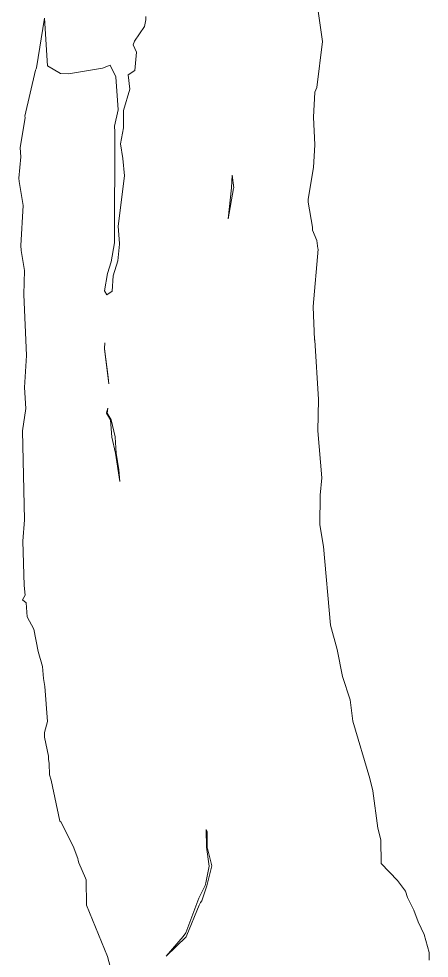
# Model space of a CAD drawing. Header units: metres. Extents: x 809241 to 811075, y 9156873 to 9158251.
# Drawn here: x 810253.3 to 810305.8, y 9157530.9 to 9157651 of the extents above; entities that cross this region are included whole.
import ezdxf

# ---------------------------------------------------------------- set-up
doc = ezdxf.new("R2010")
doc.units = ezdxf.units.M
doc.layers.add('C-TOPO-MAJR', color=9, linetype='Continuous')

msp = doc.modelspace()

# ---------------------------------------------------------------- linework, layer by layer
at = {"layer": 'C-TOPO-MAJR', "color": 9, "linetype": 'Continuous', "lineweight": 5}
for points, elevation in [([(810291.48, 9157652.84), (810292.18, 9157648.09), (810291.44, 9157642.18), (810291.2, 9157641.59), (810291.02, 9157638.39), (810291.18, 9157634.87), (810291.01, 9157631.97), (810290.32, 9157627.91), (810290.33, 9157627.53), (810290.86, 9157624.34), (810290.88, 9157623.96), (810291.43, 9157622.65), (810291.58, 9157621.63), (810291.59, 9157621.54), (810290.96, 9157614.18), (810290.95, 9157614.14), (810291.15, 9157609.93), (810291.16, 9157609.87), (810291.64, 9157602.32), (810291.55, 9157598.31), (810292.07, 9157592.3), (810291.87, 9157590.09), (810291.83, 9157586.27), (810292.3, 9157583.52), (810293.18, 9157573.45), (810294.03, 9157570.33), (810294.72, 9157566.87), (810295.7, 9157563.9), (810296.04, 9157561.17), (810298.24, 9157553.84), (810298.6, 9157552.25), (810299.26, 9157547.48), (810299.65, 9157546.02), (810299.67, 9157542.98), (810301.75, 9157540.8), (810302.79, 9157539.45), (810303.06, 9157538.63), (810303.86, 9157537.02), (810304.4, 9157535.5), (810305.16, 9157533.89), (810305.83, 9157531.61), (810305.82, 9157530.61)], 2540), ([(810269.54, 9157651.27), (810269.54, 9157650.84), (810269.37, 9157649.98), (810268.07, 9157648.14), (810267.9, 9157647.67), (810268.36, 9157646.71), (810268.14, 9157644.35), (810267.26, 9157643.8), (810267.47, 9157641.97), (810266.67, 9157639.27), (810266.66, 9157639.22), (810266.7, 9157637.1), (810266.68, 9157637.05), (810266.29, 9157635.01), (810266.6, 9157633.11), (810266.82, 9157630.89), (810266.01, 9157624.45), (810266.18, 9157622.27), (810266.16, 9157622.18), (810265.95, 9157620.02), (810265.35, 9157618.11), (810265.22, 9157616.17), (810264.54, 9157615.69), (810264.25, 9157616.18), (810264.65, 9157618.41), (810265.11, 9157619.92), (810265.52, 9157622.32), (810265.56, 9157636.53), (810265.51, 9157637.23), (810266.01, 9157639.34), (810265.69, 9157643.54), (810264.97, 9157645.04), (810264, 9157644.65), (810259.63, 9157643.96), (810258.61, 9157643.97), (810256.95, 9157644.97), (810256.57, 9157651.07), (810255.53, 9157644.73), (810255.49, 9157644.59), (810255.4, 9157644.43), (810254.05, 9157638.54), (810254.09, 9157638.34), (810253.45, 9157634.46), (810253.52, 9157633.31), (810253.27, 9157630.6), (810253.3, 9157630.16), (810253.82, 9157627.1), (810253.52, 9157621.99), (810253.57, 9157621.37), (810254.02, 9157618.81), (810253.92, 9157615.73), (810254.27, 9157607.92), (810254.01, 9157603.84), (810254.16, 9157601.16), (810253.76, 9157598.31), (810254.02, 9157586.9), (810253.77, 9157584.19), (810253.94, 9157578.53), (810254.08, 9157577.29), (810253.75, 9157576.71), (810254.21, 9157576.29), (810254.36, 9157574.53), (810255.21, 9157572.92), (810255.76, 9157570.07), (810256.3, 9157568.15), (810256.44, 9157566.63), (810256.62, 9157565.59), (810256.95, 9157561.13), (810256.57, 9157559.74), (810256.58, 9157559.13), (810257.07, 9157556.71), (810257.06, 9157556.31), (810257.16, 9157555.76), (810257.21, 9157554.31), (810257.4, 9157553.65), (810258.54, 9157548.39), (810258.65, 9157548.29), (810260.24, 9157545.21), (810260.84, 9157543.61), (810260.87, 9157543.35), (810260.94, 9157543.06), (810261.82, 9157541.1), (810261.88, 9157540.9), (810261.93, 9157537.65), (810264.61, 9157531.11), (810265.45, 9157528.08)], 2550)]:
    msp.add_lwpolyline(points, dxfattribs=dict(at, elevation=elevation))
for points, elevation in [([(810280.79, 9157629.36), (810280.61, 9157630.97), (810280.5, 9157629.38), (810280.08, 9157625.41), (810280.75, 9157629.28), (810280.79, 9157629.36)], 2540), ([(810264.73, 9157605.14), (810264.26, 9157608.77), (810264.26, 9157608.77), (810264.26, 9157608.77), (810264.3, 9157609.55), (810264.24, 9157608.82), (810264.24, 9157608.8), (810264.24, 9157608.76), (810264.78, 9157604.3), (810264.73, 9157605.13), (810264.73, 9157605.14)], 2550), ([(810265.61, 9157597.51), (810265.6, 9157597.55), (810265.09, 9157599.7), (810264.58, 9157600.54), (810264.67, 9157601.19), (810264.52, 9157600.6), (810264.51, 9157600.54), (810265.02, 9157599.69), (810265.18, 9157597.47), (810265.64, 9157595.43), (810266.21, 9157591.82), (810266.09, 9157593.32), (810265.76, 9157595.44), (810265.61, 9157597.48), (810265.61, 9157597.51)], 2550), ([(810277.41, 9157544.9), (810277.38, 9157547.03), (810277.26, 9157547.33), (810277.29, 9157545.06), (810277.65, 9157542.62), (810277.21, 9157540.51), (810277.12, 9157540.18), (810276.33, 9157538.53), (810274.64, 9157534.1), (810274.34, 9157533.65), (810272.16, 9157531.15), (810274.7, 9157533.6), (810274.81, 9157533.81), (810276.35, 9157537.67), (810276.52, 9157537.99), (810276.69, 9157538.19), (810277.37, 9157540.13), (810277.93, 9157542.49), (810277.99, 9157542.66), (810277.42, 9157544.89), (810277.42, 9157544.89), (810277.41, 9157544.9)], 2550)]:
    msp.add_lwpolyline(points, close=True, dxfattribs=dict(at, elevation=elevation))

doc.saveas('drawing.dxf')
